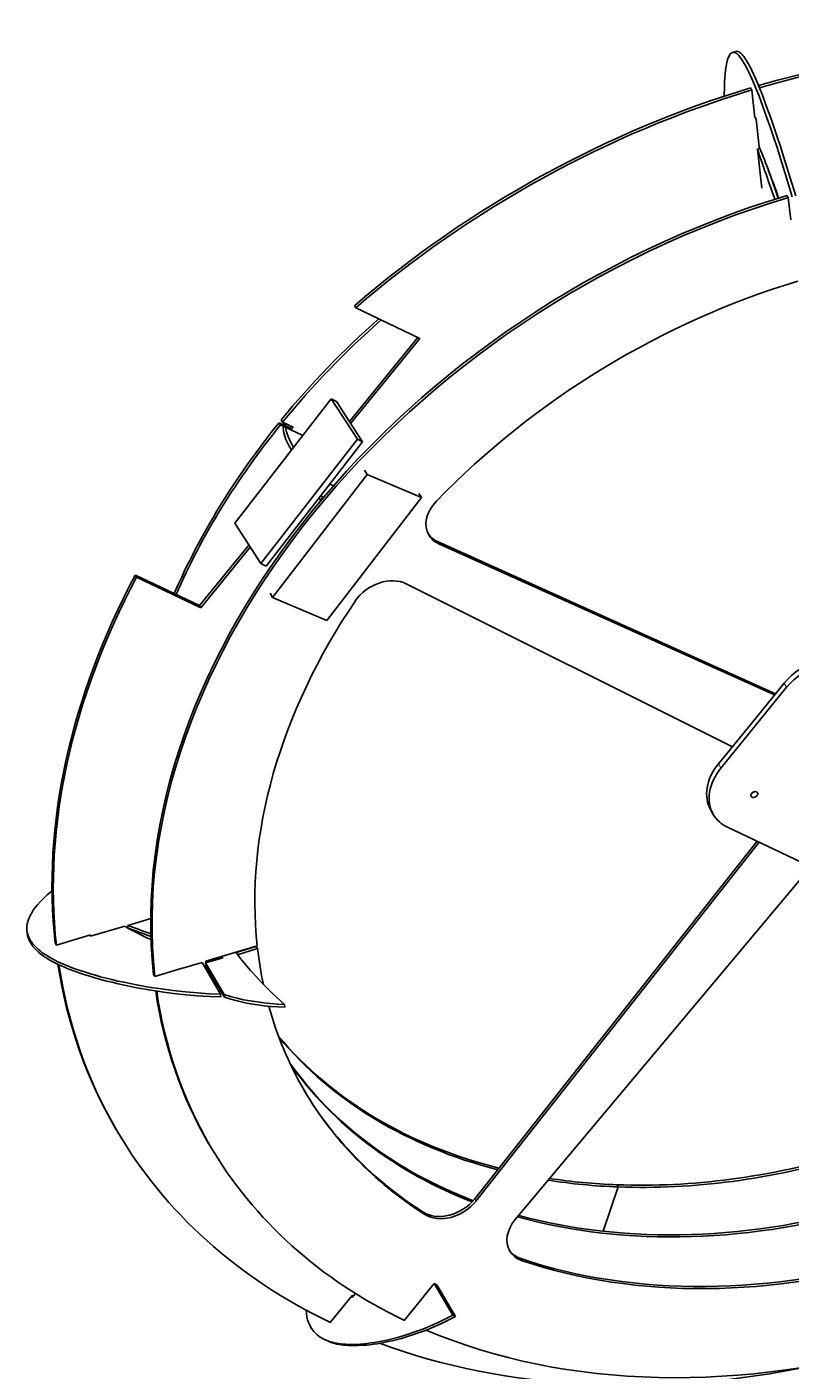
# Model space of a CAD drawing. Extents: x 95 to 1141, y 12 to 831.
# Drawn here: x 245.1 to 315.1, y 659.4 to 782.4 of the extents above; entities that cross this region are included whole.
import ezdxf

# ---------------------------------------------------------------- set-up
doc = ezdxf.new("R2010")
doc.units = 0

msp = doc.modelspace()

# ---------------------------------------------------------------- linework, layer by layer
at = {"color": 7, "lineweight": 35, "ltscale": 0.008149}
msp.add_line((309.68, 780.06), (309.99, 780.16), dxfattribs=at)
at = {"color": 7, "lineweight": 35, "ltscale": 0.005589}
for p, q in [((311.46, 776.62), (311.34, 776.82)), ((314.79, 766.79), (314.68, 766.98)), ((269.16, 745.73), (269.27, 745.53)), ((261.03, 729.26), (260.92, 729.45)), ((266.22, 698.07), (266.1, 698.26)), ((299.23, 676.28), (299.12, 676.47)), ((299.23, 676.28), (299.12, 676.47))]:
    msp.add_line(p, q, dxfattribs=at)
at = {"color": 7, "lineweight": 35, "ltscale": 0.064201}
msp.add_line((311.46, 776.62), (311.74, 774.07), dxfattribs=at)
at = {"color": 7, "lineweight": 35, "ltscale": 0.00559}
for p, q in [((311.74, 774.16), (311.85, 773.97)), ((275.2, 756.69), (275.08, 756.88)), ((268.31, 745.99), (268.19, 746.19)), ((268.51, 746.24), (268.39, 746.43)), ((269.27, 745.53), (269.16, 745.73)), ((255.15, 732.05), (255.04, 732.24)), ((247.81, 698.39), (247.7, 698.59)), ((256.82, 695.53), (256.7, 695.72)), ((253.33, 681.44), (253.22, 681.63)), ((261.85, 680.07), (261.74, 680.26))]:
    msp.add_line(p, q, dxfattribs=at)
at = {"color": 7, "lineweight": 35, "ltscale": 0.06421}
msp.add_line((311.85, 773.97), (312.14, 771.42), dxfattribs=at)
at = {"color": 7, "lineweight": 35, "ltscale": 0.006202}
msp.add_line((311.96, 771.21), (312.19, 771.29), dxfattribs=at)
at = {"color": 7, "lineweight": 35, "ltscale": 0.089893}
msp.add_line((312.36, 767.64), (311.96, 771.21), dxfattribs=at)
at = {"color": 7, "lineweight": 35, "ltscale": 0.051368}
msp.add_line((314.79, 766.79), (315.02, 764.75), dxfattribs=at)
at = {"color": 7, "lineweight": 35, "ltscale": 0.162749}
for p, q in [((275.2, 756.69), (281.08, 753.9)), ((255.15, 732.05), (261.03, 729.26))]:
    msp.add_line(p, q, dxfattribs=at)
at = {"color": 7, "lineweight": 35, "ltscale": 0.247504}
msp.add_line((274.64, 746.31), (280.88, 753.99), dxfattribs=at)
at = {"color": 7, "lineweight": 35, "ltscale": 0.250484}
msp.add_line((274.75, 746.13), (281.08, 753.9), dxfattribs=at)
at = {"color": 7, "lineweight": 35, "ltscale": 0.36019}
for p, q in [((264.13, 736.99), (272.97, 748.37)), ((275.84, 744.44), (267, 733.07))]:
    msp.add_line(p, q, dxfattribs=at)
at = {"color": 7, "lineweight": 35, "ltscale": 0.013355}
for p, q in [((273.46, 748.14), (272.97, 748.37)), ((267, 733.07), (266.51, 733.3))]:
    msp.add_line(p, q, dxfattribs=at)
at = {"color": 7, "lineweight": 35, "ltscale": 0.109977}
msp.add_line((275.36, 744.67), (272.97, 748.37), dxfattribs=at)
at = {"color": 7, "lineweight": 35, "ltscale": 0.109976}
for p, q in [((275.84, 744.44), (273.46, 748.14)), ((264.13, 736.99), (266.51, 733.3))]:
    msp.add_line(p, q, dxfattribs=at)
at = {"color": 7, "lineweight": 35, "ltscale": 0.026708}
for p, q in [((268.19, 746.19), (269.16, 745.73)), ((268.31, 745.99), (269.27, 745.53))]:
    msp.add_line(p, q, dxfattribs=at)
at = {"color": 7, "lineweight": 35, "ltscale": 0.026721}
msp.add_line((268.51, 746.24), (269.47, 745.78), dxfattribs=at)
at = {"color": 7, "lineweight": 35, "ltscale": 0.004695}
msp.add_line((269.16, 745.73), (269.28, 745.87), dxfattribs=at)
at = {"color": 7, "lineweight": 35, "ltscale": 0.007941}
msp.add_line((269.27, 745.53), (269.47, 745.78), dxfattribs=at)
at = {"color": 7, "lineweight": 35, "ltscale": 0.030349}
msp.add_line((269.27, 745.53), (270.37, 745.01), dxfattribs=at)
at = {"color": 7, "lineweight": 35, "ltscale": 0.360189}
msp.add_line((275.36, 744.67), (266.51, 733.3), dxfattribs=at)
at = {"color": 7, "lineweight": 35, "ltscale": 0.013354}
msp.add_line((275.84, 744.44), (275.36, 744.67), dxfattribs=at)
at = {"color": 7, "lineweight": 35, "ltscale": 0.011179}
for p, q in [((276.02, 741.85), (276.25, 741.46)), ((280.98, 739.72), (281.21, 739.34)), ((307.7, 710.74), (307.93, 710.35))]:
    msp.add_line(p, q, dxfattribs=at)
at = {"color": 7, "lineweight": 35, "ltscale": 0.354913}
for p, q in [((267.6, 730.21), (276.25, 741.46)), ((281.21, 739.34), (272.55, 728.08))]:
    msp.add_line(p, q, dxfattribs=at)
at = {"color": 7, "lineweight": 35, "ltscale": 0.009287}
msp.add_line((272.83, 740.57), (273.16, 740.41), dxfattribs=at)
at = {"color": 7, "lineweight": 35, "ltscale": 0.134823}
for p, q in [((281.21, 739.34), (276.25, 741.46)), ((267.6, 730.21), (272.55, 728.08))]:
    msp.add_line(p, q, dxfattribs=at)
at = {"color": 7, "lineweight": 35, "ltscale": 0.006737}
msp.add_line((271.86, 739.32), (271.99, 739.08), dxfattribs=at)
at = {"color": 7, "lineweight": 35, "ltscale": 0.007943}
msp.add_line((271.99, 739.08), (272.19, 739.33), dxfattribs=at)
at = {"color": 7, "lineweight": 35, "ltscale": 0.006923}
msp.add_line((272.05, 739.57), (272.19, 739.33), dxfattribs=at)
at = {"color": 7, "lineweight": 35, "ltscale": 0.000893975}
msp.add_line((272.19, 739.33), (272.22, 739.3), dxfattribs=at)
at = {"color": 7, "lineweight": 35, "ltscale": 0.000761685}
msp.add_line((271.99, 739.08), (272.01, 739.06), dxfattribs=at)
at = {"color": 7, "lineweight": 35, "ltscale": 0.178432}
msp.add_line((265.42, 734.99), (260.92, 729.45), dxfattribs=at)
at = {"color": 7, "lineweight": 35, "ltscale": 0.178696}
msp.add_line((265.54, 734.8), (261.03, 729.26), dxfattribs=at)
at = {"color": 7, "lineweight": 13, "ltscale": 0.00559}
for p, q in [((282.81, 735.12), (282.7, 735.31)), ((286.21, 674.98), (286.1, 675.18)), ((281.52, 673.76), (281.41, 673.95))]:
    msp.add_line(p, q, dxfattribs=at)
at = {"color": 7, "lineweight": 35}
for p, q in [((313.62, 721.39), (282.7, 735.31)), ((313.54, 721.29), (282.81, 735.12)), ((309.67, 716.54), (279.83, 731.45)), ((309.24, 709.18), (335.1, 696.9)), ((311.95, 707.89), (286.1, 675.18)), ((312.14, 707.8), (286.21, 674.98)), ((316.85, 705.57), (289.81, 673.28))]:
    msp.add_line(p, q, dxfattribs=at)
at = {"color": 7, "lineweight": 35, "ltscale": 0.16275}
msp.add_line((255.04, 732.24), (260.92, 729.45), dxfattribs=at)
at = {"color": 7, "lineweight": 35, "ltscale": 0.011178}
msp.add_line((267.37, 730.6), (267.6, 730.21), dxfattribs=at)
at = {"color": 7, "lineweight": 35, "ltscale": 0.119119}
for p, q in [((314.42, 722.37), (311.41, 718.67)), ((314.64, 721.98), (311.64, 718.29)), ((308.63, 714.59), (311.64, 718.29))]:
    msp.add_line(p, q, dxfattribs=at)
at = {"color": 7, "lineweight": 13, "ltscale": 0.011179}
msp.add_line((314.42, 722.37), (314.64, 721.98), dxfattribs=at)
at = {"color": 7, "lineweight": 35, "ltscale": 0.119118}
msp.add_line((308.4, 714.98), (311.41, 718.67), dxfattribs=at)
at = {"color": 7, "lineweight": 13, "ltscale": 0.011178}
msp.add_line((308.4, 714.98), (308.63, 714.59), dxfattribs=at)
at = {"color": 7, "lineweight": 35, "ltscale": 0.081499}
msp.add_line((250.94, 699.2), (254.07, 700.13), dxfattribs=at)
at = {"color": 7, "lineweight": 35, "ltscale": 0.055095}
msp.add_line((256.45, 700.82), (254.34, 700.19), dxfattribs=at)
at = {"color": 7, "lineweight": 35, "ltscale": 0.005808}
msp.add_line((254.36, 699.96), (254.34, 700.19), dxfattribs=at)
at = {"color": 7, "lineweight": 35, "ltscale": 0.00642}
for p, q in [((245.15, 699.46), (245.12, 699.72)), ((261.5, 696.51), (261.47, 696.77)), ((262.86, 693.65), (262.83, 693.9))]:
    msp.add_line(p, q, dxfattribs=at)
at = {"color": 7, "lineweight": 35, "ltscale": 0.081491}
msp.add_line((247.81, 698.39), (250.93, 699.32), dxfattribs=at)
at = {"color": 7, "lineweight": 35, "ltscale": 0.003216}
msp.add_line((250.88, 699.31), (250.94, 699.2), dxfattribs=at)
at = {"color": 7, "lineweight": 35, "ltscale": 0.003176}
msp.add_line((250.93, 699.32), (250.95, 699.2), dxfattribs=at)
at = {"color": 7, "lineweight": 35, "ltscale": 0.122229}
msp.add_line((266.19, 698.32), (261.5, 696.93), dxfattribs=at)
at = {"color": 7, "lineweight": 35, "ltscale": 0.03716}
msp.add_line((261.51, 696.89), (262.93, 697.32), dxfattribs=at)
at = {"color": 7, "lineweight": 35, "ltscale": 0.000902851}
msp.add_line((262.93, 697.32), (262.93, 697.35), dxfattribs=at)
at = {"color": 7, "lineweight": 35, "ltscale": 0.003671}
msp.add_line((262.96, 697.36), (263.03, 697.23), dxfattribs=at)
at = {"color": 7, "lineweight": 35, "ltscale": 0.048397}
msp.add_line((264.25, 697.71), (266.1, 698.26), dxfattribs=at)
at = {"color": 7, "lineweight": 35, "ltscale": 0.047695}
msp.add_line((264.39, 697.52), (266.22, 698.07), dxfattribs=at)
at = {"color": 7, "lineweight": 35, "ltscale": 0.065198}
msp.add_line((256.82, 695.53), (259.32, 696.27), dxfattribs=at)
at = {"color": 7, "lineweight": 35, "ltscale": 0.000420559}
msp.add_line((259.26, 696.26), (259.27, 696.24), dxfattribs=at)
at = {"color": 7, "lineweight": 35, "ltscale": 0.048879}
msp.add_line((259.27, 696.24), (261.14, 696.8), dxfattribs=at)
at = {"color": 7, "lineweight": 35, "ltscale": 0.000414608}
msp.add_line((259.32, 696.27), (259.32, 696.26), dxfattribs=at)
at = {"color": 7, "lineweight": 35, "ltscale": 0.083842}
for p, q in [((261.14, 696.8), (262.83, 693.9)), ((261.5, 696.51), (263.19, 693.62)), ((282.39, 667.43), (284.09, 664.54)), ((282.64, 667.32), (284.33, 664.42))]:
    msp.add_line(p, q, dxfattribs=at)
at = {"color": 7, "lineweight": 35, "ltscale": 0.040749}
msp.add_line((263.03, 697.23), (261.47, 696.77), dxfattribs=at)
at = {"color": 7, "lineweight": 35, "ltscale": 0.08384}
msp.add_line((261.47, 696.77), (263.16, 693.87), dxfattribs=at)
at = {"color": 7, "lineweight": 35, "ltscale": 0.003626}
msp.add_line((261.5, 696.93), (261.52, 696.78), dxfattribs=at)
at = {"color": 7, "lineweight": 35, "ltscale": 0.006422}
for p, q in [((263.19, 693.62), (263.16, 693.87)), ((268.72, 692.71), (268.69, 692.97))]:
    msp.add_line(p, q, dxfattribs=at)
at = {"color": 7, "lineweight": 35, "ltscale": 0.107217}
msp.add_line((299.23, 676.28), (297.84, 672.22), dxfattribs=at)
msp.add_line((299.23, 676.28), (297.84, 672.22), dxfattribs=at)
at = {"color": 7, "lineweight": 13, "ltscale": 0.005589}
msp.add_line((290.45, 669.52), (290.33, 669.71), dxfattribs=at)
at = {"color": 7, "lineweight": 35, "ltscale": 0.047629}
msp.add_line((281.19, 665.96), (282.39, 667.43), dxfattribs=at)
at = {"color": 7, "lineweight": 35, "ltscale": 0.006677}
for p, q in [((282.64, 667.32), (282.39, 667.43)), ((284.33, 664.42), (284.09, 664.54)), ((272.58, 662.21), (272.34, 662.32))]:
    msp.add_line(p, q, dxfattribs=at)
at = {"color": 7, "lineweight": 35, "ltscale": 0.079413}
msp.add_line((272.88, 663.86), (274.88, 666.33), dxfattribs=at)
at = {"color": 7, "lineweight": 35, "ltscale": 0.002795}
msp.add_line((274.82, 666.25), (274.88, 666.15), dxfattribs=at)
at = {"color": 7, "lineweight": 35, "ltscale": 0.002694}
msp.add_line((274.96, 666.26), (274.86, 666.3), dxfattribs=at)
at = {"color": 7, "lineweight": 35, "ltscale": 0.011639}
msp.add_line((274.88, 666.15), (275.17, 666.52), dxfattribs=at)
at = {"color": 7, "lineweight": 35, "ltscale": 0.002693}
msp.add_line((274.98, 666.28), (274.88, 666.33), dxfattribs=at)
at = {"color": 7, "lineweight": 35, "ltscale": 0.063529}
msp.add_line((279.65, 664.06), (281.25, 666.03), dxfattribs=at)
at = {"color": 7, "lineweight": 35}
for points in [[(308.91, 776.05), (308.94, 776.95), (308.96, 777.37), (308.98, 777.76), (309.01, 778.1), (309.05, 778.41), (309.1, 778.8), (309.17, 779.13), (309.24, 779.41), (309.31, 779.62), (309.4, 779.79), (309.44, 779.86), (309.48, 779.92), (309.55, 779.99), (309.61, 780.03), (309.68, 780.06)], [(309.68, 780.06), (309.76, 780.08), (309.85, 780.06), (309.95, 780.03), (310.04, 779.97), (310.14, 779.89), (310.25, 779.78), (310.33, 779.69), (310.41, 779.58), (310.51, 779.45), (310.61, 779.3), (310.81, 778.97), (311.02, 778.57), (311.18, 778.26), (311.34, 777.91), (311.51, 777.52), (311.7, 777.09), (311.89, 776.63), (312.08, 776.14), (312.47, 775.1), (312.87, 773.98), (313.15, 773.17), (313.44, 772.33), (313.76, 771.36), (314.08, 770.37), (314.63, 768.6), (315.15, 766.84)], [(309.99, 780.16), (310.08, 780.17), (310.17, 780.16), (310.26, 780.12), (310.36, 780.06), (310.46, 779.98), (310.56, 779.88), (310.64, 779.78), (310.73, 779.68), (310.82, 779.54), (310.92, 779.4), (311.12, 779.06), (311.33, 778.67), (311.49, 778.35), (311.65, 778.01), (311.83, 777.61), (312.01, 777.19), (312.2, 776.72), (312.39, 776.23), (312.78, 775.19), (313.19, 774.07), (313.47, 773.26), (313.75, 772.43), (314.07, 771.45), (314.39, 770.46), (314.94, 768.69), (315.47, 766.94)], [(269.32, 743.66), (269.09, 744.09), (268.9, 744.48), (268.82, 744.66), (268.76, 744.83), (268.68, 745.06), (268.63, 745.27), (268.59, 745.46), (268.57, 745.66), (268.58, 745.85), (268.59, 745.93), (268.61, 746.02), (268.63, 746.09), (268.66, 746.17)], [(269.51, 743.92), (269.38, 744.15), (269.27, 744.37), (269.13, 744.66), (269.02, 744.93), (268.92, 745.18), (268.85, 745.44), (268.8, 745.69), (268.78, 745.8), (268.77, 745.92), (268.77, 746.02), (268.78, 746.11)], [(247.41, 703.35), (246.98, 702.98), (246.78, 702.8), (246.59, 702.62), (246.33, 702.35), (246.09, 702.09), (245.88, 701.83), (245.7, 701.58), (245.52, 701.3), (245.44, 701.16), (245.37, 701.02), (245.31, 700.88), (245.26, 700.75), (245.19, 700.54), (245.14, 700.33), (245.12, 700.12), (245.11, 699.92), (245.12, 699.72)], [(245.12, 699.72), (245.15, 699.53), (245.2, 699.35), (245.27, 699.17), (245.35, 698.99), (245.41, 698.87), (245.48, 698.76), (245.56, 698.65), (245.64, 698.53), (245.8, 698.35), (245.98, 698.17), (246.17, 697.99), (246.33, 697.86), (246.49, 697.73), (246.67, 697.61), (246.85, 697.49), (247.18, 697.29), (247.52, 697.1), (247.89, 696.91), (248.16, 696.78), (248.45, 696.65), (248.77, 696.52), (249.1, 696.39), (249.69, 696.17), (250.29, 695.97), (250.92, 695.77), (251.39, 695.63), (251.86, 695.5), (252.37, 695.37), (252.88, 695.24), (253.44, 695.11), (254, 694.99), (254.57, 694.87), (255.14, 694.76), (256.27, 694.56), (257.4, 694.38), (258.51, 694.23), (259.62, 694.11), (260.71, 694.02), (261.78, 693.95), (262.83, 693.9)], [(245.15, 699.46), (245.18, 699.28), (245.23, 699.09), (245.29, 698.91), (245.38, 698.73), (245.44, 698.62), (245.51, 698.51), (245.59, 698.39), (245.67, 698.27), (245.83, 698.09), (246.01, 697.91), (246.2, 697.73), (246.36, 697.61), (246.52, 697.48), (246.7, 697.35), (246.88, 697.23), (247.21, 697.03), (247.55, 696.84), (247.92, 696.65), (248.19, 696.53), (248.48, 696.4), (248.8, 696.26), (249.13, 696.13), (249.72, 695.92), (250.32, 695.71), (250.95, 695.51), (251.41, 695.38), (251.89, 695.25), (252.4, 695.11), (252.91, 694.99), (253.47, 694.86), (254.03, 694.73), (254.6, 694.62), (255.17, 694.5), (256.3, 694.3), (257.43, 694.13), (258.54, 693.98), (259.65, 693.86), (260.73, 693.76), (261.81, 693.69), (262.86, 693.65)], [(264.23, 697.74), (264.66, 697.17), (265.11, 696.61), (265.59, 696.06), (266.08, 695.51), (266.59, 694.96), (267.03, 694.51), (267.49, 694.07), (267.96, 693.62), (268.32, 693.3), (268.69, 692.97)], [(263.16, 693.87), (263.75, 693.7), (264.34, 693.54), (264.94, 693.4), (265.56, 693.29), (266.18, 693.19), (266.8, 693.1), (267.42, 693.04), (268.05, 693), (268.69, 692.97)], [(263.19, 693.62), (263.78, 693.44), (264.37, 693.29), (264.97, 693.15), (265.59, 693.03), (266.21, 692.93), (266.82, 692.85), (267.45, 692.79), (268.08, 692.74), (268.72, 692.71)], [(270.66, 664.99), (270.69, 664.69), (270.74, 664.39), (270.8, 664.12), (270.89, 663.87), (270.99, 663.63), (271.11, 663.41), (271.25, 663.2), (271.38, 663.04), (271.52, 662.88), (271.68, 662.74), (271.84, 662.61), (271.96, 662.53), (272.08, 662.46), (272.34, 662.32)], [(272.34, 662.32), (272.57, 662.22), (272.8, 662.14), (273.05, 662.06), (273.24, 662.02), (273.44, 661.98), (273.64, 661.94), (273.85, 661.92), (274.28, 661.88), (274.73, 661.86), (275.18, 661.87), (275.65, 661.89), (275.96, 661.92), (276.26, 661.95), (276.6, 662), (276.93, 662.05), (277.43, 662.13), (277.92, 662.23), (278.42, 662.35), (278.79, 662.44), (279.16, 662.54), (279.9, 662.76), (280.62, 663), (281.34, 663.26), (282.05, 663.55), (282.74, 663.86), (283.42, 664.19), (284.09, 664.54)], [(272.58, 662.21), (272.81, 662.11), (273.05, 662.02), (273.29, 661.95), (273.48, 661.9), (273.68, 661.86), (273.89, 661.83), (274.1, 661.8), (274.52, 661.76), (274.97, 661.75), (275.43, 661.75), (275.89, 661.78), (276.2, 661.81), (276.5, 661.84), (276.84, 661.88), (277.17, 661.93), (277.67, 662.02), (278.16, 662.12), (278.66, 662.23), (279.03, 662.32), (279.4, 662.42), (280.14, 662.64), (280.87, 662.88), (281.58, 663.15), (282.29, 663.44), (282.98, 663.74), (283.66, 664.07), (284.33, 664.42)]]:
    msp.add_lwpolyline(points, dxfattribs=at)
for centre, radius, start, end in [((-1845.78, 15.46), 2286.26, 19.18134, 19.30294), ((208.05, 729.38), 112.26, 19.4432, 21.9946), ((-1848.3, 14.57), 2289.26, 19.1815, 19.25008), ((266.67, 721.9), 25.16, 239.9262, 246.0838), ((440.37, 1219.98), 552.08, 250.3079, 250.5418), ((440.42, 1219.79), 552.14, 250.3201, 250.5393)]:
    msp.add_arc(centre, radius, start, end, dxfattribs=at)
for centre, major_axis, start_param, end_param in [((317.99, 719.44), (64.77, 37.81), 0.47116, 1.246188), ((318.11, 719.25), (64.77, 37.81), 0.47116, 1.246616), ((317.99, 719.44), (64.77, 37.81), 1.256558, 1.815641), ((318.11, 719.25), (64.77, 37.81), 1.256558, 1.815641), ((320.75, 714.71), (59.01, 34.45), 1.256775, 2.822693), ((320.87, 714.52), (59.01, 34.45), 1.256775, 2.822693), ((320.87, 714.52), (50.38, 29.41), 1.257193, 1.93384), ((315.34, 723.98), (56.14, 32.77), 1.833207, 2.03717), ((315.46, 723.78), (56.14, 32.77), 1.831065, 2.03717), ((315.34, 723.98), (56.13, 32.77), 2.042298, 2.350371), ((315.46, 723.78), (56.13, 32.77), 2.042298, 2.348171), ((284.77, 737.6), (2.88, 1.68), 1.93384, 3.14158), ((284.66, 737.8), (2.88, 1.68), 3.186853, 3.627984), ((284.77, 737.6), (2.88, 1.68), 3.14158, 3.627984), ((317.99, 719.44), (64.77, 37.81), 2.263827, 2.82291), ((318.11, 719.25), (64.77, 37.81), 2.263827, 2.82291), ((277.78, 729.01), (2.88, 1.68), 0.451484, 2.145628), ((320.87, 714.52), (50.38, 29.41), 2.145628, 2.822275), ((318.04, 720.65), (-4.32, -2.52), 3.61053, 5.181327), ((318.26, 720.26), (-4.32, -2.52), 3.61053, 5.181327), ((312.02, 713.26), (-4.32, -2.52), 5.181327, 6.283143), ((312.25, 712.87), (-4.32, -2.52), 5.181327, 6.283143), ((311.68, 712.17), (-0.288, -0.168), 4.395928, 6.283145), ((311.68, 712.17), (-0.288, -0.168), 6.283145, 9.424738), ((311.45, 712.56), (-0.288, -0.168), 1.128993, 2.012185), ((311.68, 712.17), (-0.288, -0.168), 3.141552, 4.395928), ((312.25, 712.87), (-4.32, -2.52), 6.283143, 6.752123), ((318.11, 719.25), (50.38, 29.41), 2.94285, 2.943659), ((320.87, 714.52), (50.38, 29.41), 2.827989, 2.902483), ((317.99, 719.44), (64.77, 37.81), 2.857005, 3.1416), ((318.11, 719.25), (64.77, 37.81), 2.854363, 3.1416), ((320.75, 714.71), (59.01, 34.45), 2.851757, 3.1416), ((320.87, 714.52), (59.01, 34.45), 2.848288, 3.1416), ((320.87, 714.52), (50.38, 29.41), 2.948968, 3.141521), ((315.34, 723.98), (50.38, 29.41), 3.268535, 3.78909), ((315.46, 723.78), (50.38, 29.41), 3.26593, 3.784457), ((317.99, 719.44), (50.38, 29.41), 3.207541, 3.680938), ((318.11, 719.25), (50.38, 29.41), 3.204952, 3.676129), ((320.75, 714.71), (50.38, 29.41), 3.144175, 3.504636), ((320.87, 714.52), (50.38, 29.41), 3.141521, 3.504636), ((318.11, 719.25), (64.77, 37.81), 3.1416, 3.608308), ((320.87, 714.52), (59.01, 34.45), 3.1416, 3.608091), ((315.34, 723.98), (50.38, 29.41), 4.003712, 4.393071), ((315.46, 723.78), (50.38, 29.41), 4.003712, 4.393071), ((315.46, 723.78), (50.38, 29.41), 3.879003, 4.003712), ((315.34, 723.98), (50.38, 29.41), 3.883853, 4.003712), ((283.65, 676.28), (2.88, 1.68), 3.504636, 5.19878), ((283.77, 676.08), (2.88, 1.68), 3.504636, 5.19878), ((318.11, 719.25), (50.38, 29.41), 3.766718, 4.393071), ((317.99, 719.44), (50.38, 29.41), 3.771441, 4.393071), ((292.18, 672.09), (2.88, 1.68), 2.022281, 3.141566), ((292.07, 672.28), (2.88, 1.68), 3.186787, 3.716424), ((292.18, 672.09), (2.88, 1.68), 3.141566, 3.716424), ((320.75, 714.71), (50.38, 29.41), 3.716424, 4.393071), ((320.87, 714.52), (50.38, 29.41), 3.716424, 4.393071), ((320.87, 714.52), (59.01, 34.45), 3.647577, 4.393489), ((318.11, 719.25), (64.77, 37.81), 3.68862, 4.289277)]:
    msp.add_ellipse(centre, major_axis=major_axis, ratio=0.741704, start_param=start_param, end_param=end_param, dxfattribs=at)

doc.saveas('drawing.dxf')
